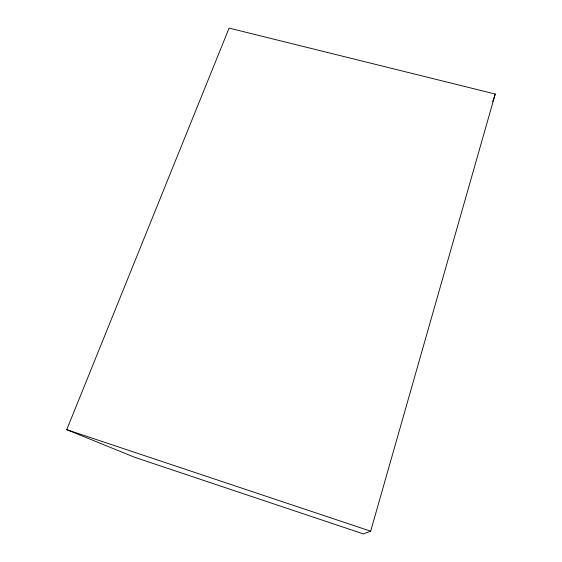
<?xml version="1.0" encoding="UTF-8"?>
<svg xmlns="http://www.w3.org/2000/svg" width="562" height="562" viewBox="0 0 562 562"><rect width="100%" height="100%" fill="white"/><g stroke="black" fill="none" stroke-linecap="round" stroke-linejoin="round"><path stroke-width="0.84" d="M370.667 531.181L495.255 94.037L229.106 28.1L66.745 429.663L134.81 457.349L363.34 533.9L370.667 531.181L66.745 429.663M492.705 101.497L495.255 94.037"/></g></svg>
